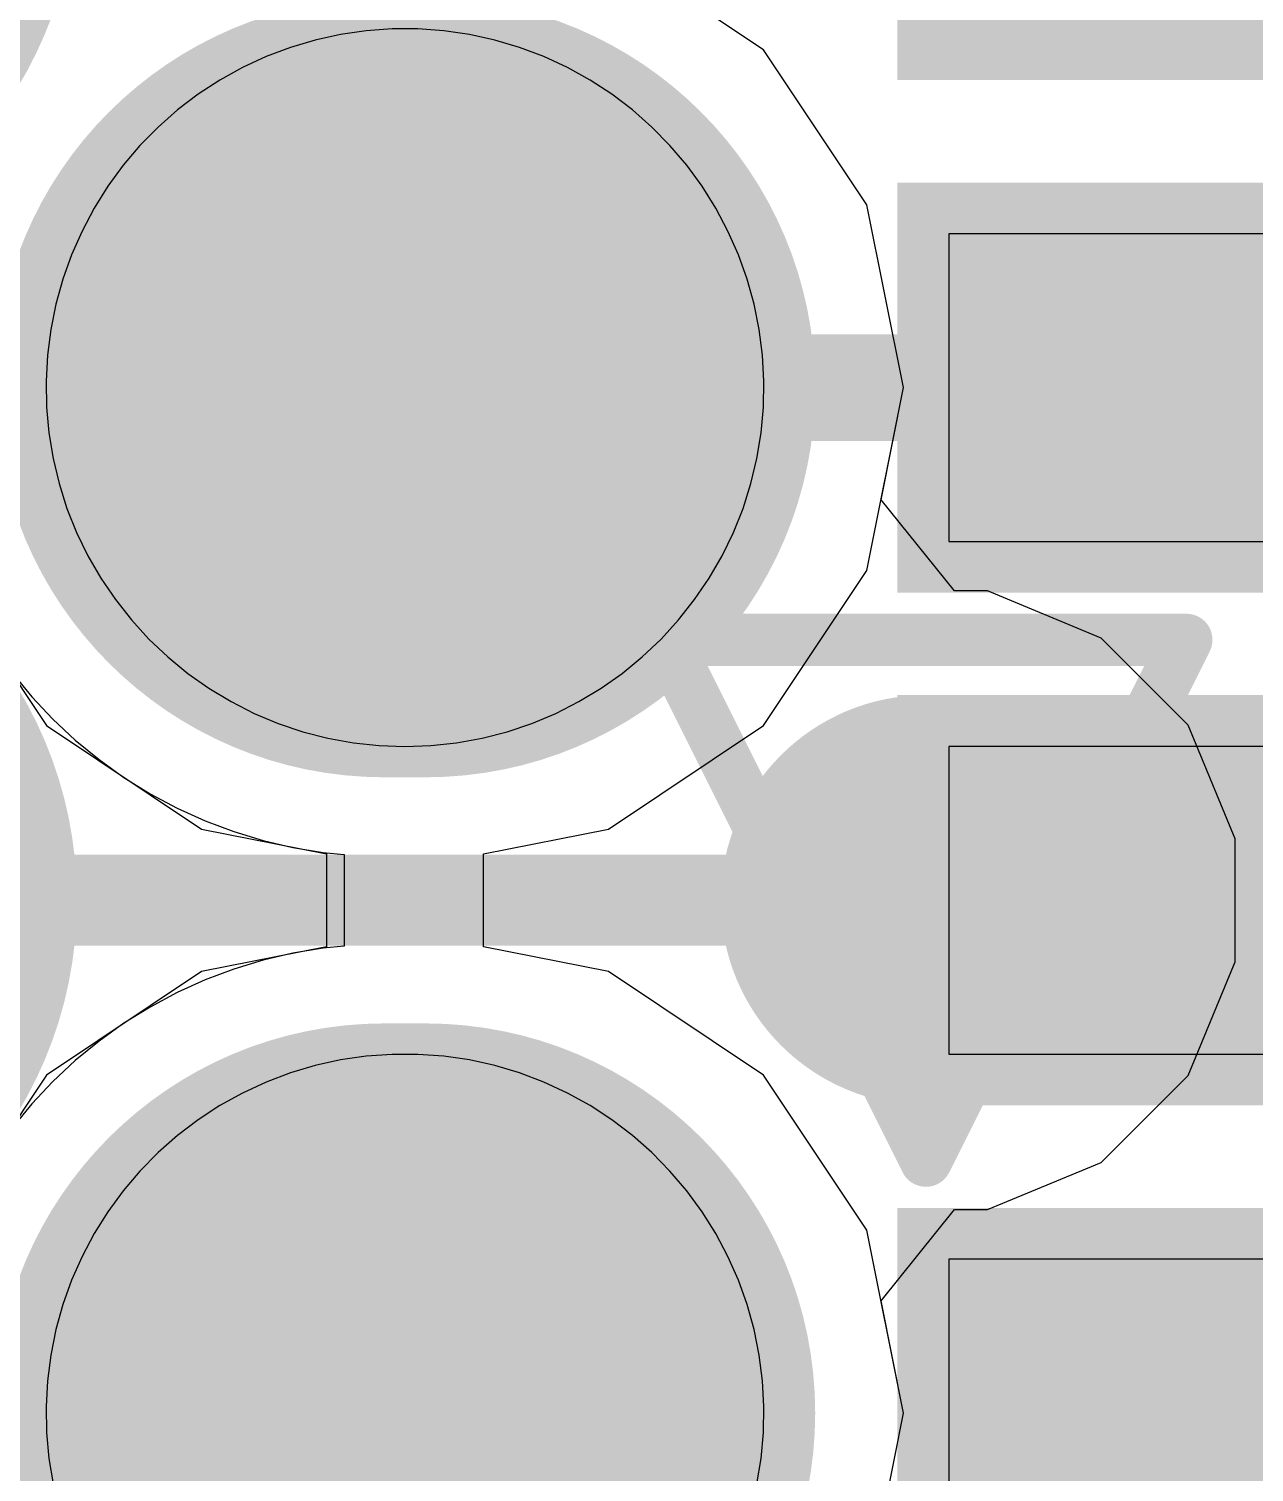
# Model space of a CAD drawing. Header units: inches. Extents: x -6 to 284, y -12 to 154.
# Drawn here: x 12.047 to 13.242, y 2.547 to 3.955 of the extents above; entities that cross this region are included whole.
import ezdxf

# ---------------------------------------------------------------- set-up
doc = ezdxf.new("R2010")
doc.units = ezdxf.units.IN
for name, color, linetype in [('Bottom Layer', 5, 'Continuous'), ('Bottom Solder', 6, 'Continuous'), ('Drill Drawing', 1, 'Continuous'), ('GND-1', 16, 'Continuous'), ('GND-2', 90, 'Continuous'), ('GND-3', 216, 'Continuous'), ('GND-4', 54, 'Continuous'), ('Multi-Layer', 9, 'Continuous'), ('Pad Holes', 156, 'Continuous'), ('PWR-1', 156, 'Continuous'), ('PWR-2', 130, 'Continuous'), ('Signal L1', 76, 'Continuous'), ('Signal L2', 6, 'Continuous'), ('Top Layer', 1, 'Continuous'), ('Top Paste', 8, 'Continuous'), ('Top Solder', 216, 'Continuous'), ('Via Holes', 16, 'Continuous')]:
    doc.layers.add(name, color=color, linetype=linetype)

# ---------------------------------------------------------------- blocks, each defined once
blk = doc.blocks.new('GT_USB_8013A_80')
at = {"layer": 'Bottom Layer'}
h = blk.add_hatch(color=5, dxfattribs=at)
edge = h.paths.add_edge_path()
edge.add_arc((0.7499985, -0.06521196), 0.32999934, 180, 360)
edge.add_line((1.07999784, -0.06521196), (1.07999784, -0.02521204))
edge.add_arc((0.7499985, -0.02521204), 0.32999934, 0, 180)
edge.add_line((0.41999916, -0.02521203999999996), (0.41999916, -0.06521195999999996))
h = blk.add_hatch(color=5, dxfattribs=at)
edge = h.paths.add_edge_path()
edge.add_arc((1.7499965, -0.06521196), 0.32999934, 180, 360)
edge.add_line((2.07999584, -0.06521196), (2.07999584, -0.02521204))
edge.add_arc((1.7499965, -0.02521204), 0.32999934, 0, 180)
edge.add_line((1.41999716, -0.02521203999999996), (1.41999716, -0.06521195999999996))
at = {"layer": 'Bottom Solder'}
h = blk.add_hatch(color=6, dxfattribs=at)
edge = h.paths.add_edge_path()
edge.add_arc((0.7499985, -0.06521196), 0.37999924, 180, 360)
edge.add_line((1.12999774, -0.06521196), (1.12999774, -0.02521204))
edge.add_arc((0.7499985, -0.02521204), 0.37999924, 0, 180)
edge.add_line((0.3699992600000001, -0.02521203999999995), (0.3699992600000001, -0.06521195999999996))
h = blk.add_hatch(color=6, dxfattribs=at)
edge = h.paths.add_edge_path()
edge.add_arc((1.7499965, -0.06521196), 0.37999924, 180, 360)
edge.add_line((2.12999574, -0.06521196), (2.12999574, -0.02521204))
edge.add_arc((1.7499965, -0.02521204), 0.37999924, 0, 180)
edge.add_line((1.36999726, -0.02521203999999995), (1.36999726, -0.06521195999999996))
h = blk.add_hatch(color=6, dxfattribs=at)
edge = h.paths.add_edge_path()
edge.add_arc((0.2498725, -0.765048), 0.3999992, 0, 360)
h = blk.add_hatch(color=6, dxfattribs=at)
edge = h.paths.add_edge_path()
edge.add_arc((1.2498705, -0.765048), 0.3999992, 0, 360)
at = {"layer": 'GND-1'}
h = blk.add_hatch(color=16, dxfattribs=at)
edge = h.paths.add_edge_path()
edge.add_arc((0.7499985, -0.06521196), 0.32999934, 180, 360)
edge.add_line((1.07999784, -0.06521196), (1.07999784, -0.02521204))
edge.add_arc((0.7499985, -0.02521204), 0.32999934, 0, 180)
edge.add_line((0.41999916, -0.02521203999999996), (0.41999916, -0.06521195999999996))
h = blk.add_hatch(color=16, dxfattribs=at)
edge = h.paths.add_edge_path()
edge.add_arc((1.7499965, -0.06521196), 0.32999934, 180, 360)
edge.add_line((2.07999584, -0.06521196), (2.07999584, -0.02521204))
edge.add_arc((1.7499965, -0.02521204), 0.32999934, 0, 180)
edge.add_line((1.41999716, -0.02521203999999996), (1.41999716, -0.06521195999999996))
at = {"layer": 'GND-2'}
h = blk.add_hatch(color=90, dxfattribs=at)
edge = h.paths.add_edge_path()
edge.add_arc((0.7499985, -0.06521196), 0.32999934, 180, 360)
edge.add_line((1.07999784, -0.06521196), (1.07999784, -0.02521204))
edge.add_arc((0.7499985, -0.02521204), 0.32999934, 0, 180)
edge.add_line((0.41999916, -0.02521203999999996), (0.41999916, -0.06521195999999996))
h = blk.add_hatch(color=90, dxfattribs=at)
edge = h.paths.add_edge_path()
edge.add_arc((1.7499965, -0.06521196), 0.32999934, 180, 360)
edge.add_line((2.07999584, -0.06521196), (2.07999584, -0.02521204))
edge.add_arc((1.7499965, -0.02521204), 0.32999934, 0, 180)
edge.add_line((1.41999716, -0.02521203999999996), (1.41999716, -0.06521195999999996))
at = {"layer": 'GND-3'}
h = blk.add_hatch(color=216, dxfattribs=at)
edge = h.paths.add_edge_path()
edge.add_arc((0.7499985, -0.06521196), 0.32999934, 180, 360)
edge.add_line((1.07999784, -0.06521196), (1.07999784, -0.02521204))
edge.add_arc((0.7499985, -0.02521204), 0.32999934, 0, 180)
edge.add_line((0.41999916, -0.02521203999999996), (0.41999916, -0.06521195999999996))
h = blk.add_hatch(color=216, dxfattribs=at)
edge = h.paths.add_edge_path()
edge.add_arc((1.7499965, -0.06521196), 0.32999934, 180, 360)
edge.add_line((2.07999584, -0.06521196), (2.07999584, -0.02521204))
edge.add_arc((1.7499965, -0.02521204), 0.32999934, 0, 180)
edge.add_line((1.41999716, -0.02521203999999996), (1.41999716, -0.06521195999999996))
at = {"layer": 'GND-4'}
h = blk.add_hatch(color=54, dxfattribs=at)
edge = h.paths.add_edge_path()
edge.add_arc((0.7499985, -0.06521196), 0.32999934, 180, 360)
edge.add_line((1.07999784, -0.06521196), (1.07999784, -0.02521204))
edge.add_arc((0.7499985, -0.02521204), 0.32999934, 0, 180)
edge.add_line((0.41999916, -0.02521203999999996), (0.41999916, -0.06521195999999996))
h = blk.add_hatch(color=54, dxfattribs=at)
edge = h.paths.add_edge_path()
edge.add_arc((1.7499965, -0.06521196), 0.32999934, 180, 360)
edge.add_line((2.07999584, -0.06521196), (2.07999584, -0.02521204))
edge.add_arc((1.7499965, -0.02521204), 0.32999934, 0, 180)
edge.add_line((1.41999716, -0.02521203999999996), (1.41999716, -0.06521195999999996))
at = {"layer": 'Multi-Layer'}
h = blk.add_hatch(color=9, dxfattribs=at)
edge = h.paths.add_edge_path()
edge.add_arc((0.7499985, -0.06521196), 0.32999934, 180, 360)
edge.add_line((1.07999784, -0.06521196), (1.07999784, -0.02521204))
edge.add_arc((0.7499985, -0.02521204), 0.32999934, 0, 180)
edge.add_line((0.41999916, -0.02521203999999996), (0.41999916, -0.06521195999999996))
h = blk.add_hatch(color=9, dxfattribs=at)
edge = h.paths.add_edge_path()
edge.add_arc((1.7499965, -0.06521196), 0.32999934, 180, 360)
edge.add_line((2.07999584, -0.06521196), (2.07999584, -0.02521204))
edge.add_arc((1.7499965, -0.02521204), 0.32999934, 0, 180)
edge.add_line((1.41999716, -0.02521203999999996), (1.41999716, -0.06521195999999996))
at = {"layer": 'Pad Holes'}
h = blk.add_hatch(color=7, dxfattribs=at)
edge = h.paths.add_edge_path()
edge.add_arc((0.7500747, -0.0453136), 0.2500122, 0, 360)
h = blk.add_hatch(color=7, dxfattribs=at)
edge = h.paths.add_edge_path()
edge.add_arc((1.7500727, -0.0453136), 0.2500122, 0, 360)
at = {"layer": 'PWR-1'}
h = blk.add_hatch(color=156, dxfattribs=at)
edge = h.paths.add_edge_path()
edge.add_arc((0.7499985, -0.06521196), 0.32999934, 180, 360)
edge.add_line((1.07999784, -0.06521196), (1.07999784, -0.02521204))
edge.add_arc((0.7499985, -0.02521204), 0.32999934, 0, 180)
edge.add_line((0.41999916, -0.02521203999999996), (0.41999916, -0.06521195999999996))
h = blk.add_hatch(color=156, dxfattribs=at)
edge = h.paths.add_edge_path()
edge.add_arc((1.7499965, -0.06521196), 0.32999934, 180, 360)
edge.add_line((2.07999584, -0.06521196), (2.07999584, -0.02521204))
edge.add_arc((1.7499965, -0.02521204), 0.32999934, 0, 180)
edge.add_line((1.41999716, -0.02521203999999996), (1.41999716, -0.06521195999999996))
at = {"layer": 'PWR-2'}
h = blk.add_hatch(color=130, dxfattribs=at)
edge = h.paths.add_edge_path()
edge.add_arc((0.7499985, -0.06521196), 0.32999934, 180, 360)
edge.add_line((1.07999784, -0.06521196), (1.07999784, -0.02521204))
edge.add_arc((0.7499985, -0.02521204), 0.32999934, 0, 180)
edge.add_line((0.41999916, -0.02521203999999996), (0.41999916, -0.06521195999999996))
h = blk.add_hatch(color=130, dxfattribs=at)
edge = h.paths.add_edge_path()
edge.add_arc((1.7499965, -0.06521196), 0.32999934, 180, 360)
edge.add_line((2.07999584, -0.06521196), (2.07999584, -0.02521204))
edge.add_arc((1.7499965, -0.02521204), 0.32999934, 0, 180)
edge.add_line((1.41999716, -0.02521203999999996), (1.41999716, -0.06521195999999996))
at = {"layer": 'Signal L1'}
h = blk.add_hatch(color=76, dxfattribs=at)
edge = h.paths.add_edge_path()
edge.add_arc((0.7499985, -0.06521196), 0.32999934, 180, 360)
edge.add_line((1.07999784, -0.06521196), (1.07999784, -0.02521204))
edge.add_arc((0.7499985, -0.02521204), 0.32999934, 0, 180)
edge.add_line((0.41999916, -0.02521203999999996), (0.41999916, -0.06521195999999996))
h = blk.add_hatch(color=76, dxfattribs=at)
edge = h.paths.add_edge_path()
edge.add_arc((1.7499965, -0.06521196), 0.32999934, 180, 360)
edge.add_line((2.07999584, -0.06521196), (2.07999584, -0.02521204))
edge.add_arc((1.7499965, -0.02521204), 0.32999934, 0, 180)
edge.add_line((1.41999716, -0.02521203999999996), (1.41999716, -0.06521195999999996))
at = {"layer": 'Signal L2'}
h = blk.add_hatch(color=6, dxfattribs=at)
edge = h.paths.add_edge_path()
edge.add_arc((0.7499985, -0.06521196), 0.32999934, 180, 360)
edge.add_line((1.07999784, -0.06521196), (1.07999784, -0.02521204))
edge.add_arc((0.7499985, -0.02521204), 0.32999934, 0, 180)
edge.add_line((0.41999916, -0.02521203999999996), (0.41999916, -0.06521195999999996))
h = blk.add_hatch(color=6, dxfattribs=at)
edge = h.paths.add_edge_path()
edge.add_arc((1.7499965, -0.06521196), 0.32999934, 180, 360)
edge.add_line((2.07999584, -0.06521196), (2.07999584, -0.02521204))
edge.add_arc((1.7499965, -0.02521204), 0.32999934, 0, 180)
edge.add_line((1.41999716, -0.02521203999999996), (1.41999716, -0.06521195999999996))
at = {"layer": 'Top Layer'}
for points in [[(0.5999987999999999, 1.2849352), (0.8999982, 1.2849352), (0.8999982, 0.4849368), (0.5999987999999999, 0.4849368)], [(1.09987334, 1.2849352), (1.39987274, 1.2849352), (1.39987274, 0.4849368), (1.09987334, 0.4849368)], [(1.5999968, 1.2849352), (1.8999962, 1.2849352), (1.8999962, 0.4849368), (1.5999968, 0.4849368)]]:
    blk.add_hatch(color=1, dxfattribs=at).paths.add_polyline_path(points)
h = blk.add_hatch(color=1, dxfattribs=at)
edge = h.paths.add_edge_path()
edge.add_arc((0.7499985, -0.06521196), 0.32999934, 180, 360)
edge.add_line((1.07999784, -0.06521196), (1.07999784, -0.02521204))
edge.add_arc((0.7499985, -0.02521204), 0.32999934, 0, 180)
edge.add_line((0.41999916, -0.02521203999999996), (0.41999916, -0.06521195999999996))
h = blk.add_hatch(color=1, dxfattribs=at)
edge = h.paths.add_edge_path()
edge.add_arc((1.7499965, -0.06521196), 0.32999934, 180, 360)
edge.add_line((2.07999584, -0.06521196), (2.07999584, -0.02521204))
edge.add_arc((1.7499965, -0.02521204), 0.32999934, 0, 180)
edge.add_line((1.41999716, -0.02521203999999996), (1.41999716, -0.06521195999999996))
at = {"layer": 'Top Solder'}
for points in [[(0.0501269, 1.3349351), (0.4501261, 1.3349351), (0.4501261, 0.4349369), (0.0501269, 0.4349369)], [(0.5499989, 1.3349351), (0.9499980999999998, 1.3349351), (0.9499980999999998, 0.4349369), (0.5499989, 0.4349369)], [(1.04987344, 1.3349351), (1.44987264, 1.3349351), (1.44987264, 0.4349369), (1.04987344, 0.4349369)], [(1.5499969, 1.3349351), (1.9499961, 1.3349351), (1.9499961, 0.4349369), (1.5499969, 0.4349369)]]:
    blk.add_hatch(color=216, dxfattribs=at).paths.add_polyline_path(points)
h = blk.add_hatch(color=216, dxfattribs=at)
edge = h.paths.add_edge_path()
edge.add_arc((0.7499985, -0.06521196), 0.37999924, 180, 360)
edge.add_line((1.12999774, -0.06521196), (1.12999774, -0.02521204))
edge.add_arc((0.7499985, -0.02521204), 0.37999924, 0, 180)
edge.add_line((0.3699992600000001, -0.02521203999999995), (0.3699992600000001, -0.06521195999999996))
h = blk.add_hatch(color=216, dxfattribs=at)
edge = h.paths.add_edge_path()
edge.add_arc((1.7499965, -0.06521196), 0.37999924, 180, 360)
edge.add_line((2.12999574, -0.06521196), (2.12999574, -0.02521204))
edge.add_arc((1.7499965, -0.02521204), 0.37999924, 0, 180)
edge.add_line((1.36999726, -0.02521203999999995), (1.36999726, -0.06521195999999996))
h = blk.add_hatch(color=216, dxfattribs=at)
edge = h.paths.add_edge_path()
edge.add_arc((0.2498725, -0.765048), 0.3999992, 0, 360)
h = blk.add_hatch(color=216, dxfattribs=at)
edge = h.paths.add_edge_path()
edge.add_arc((1.2498705, -0.765048), 0.3999992, 0, 360)
at = {"layer": 'Top Paste'}
for p, q in [((0.5999606999999999, 1.2850114), (0.5999606999999999, 0.485013)), ((0.8999626399999999, 0.485013), (0.8999600999999999, 1.2850114)), ((1.0998327, 1.2850114), (1.0998327, 0.485013)), ((1.3998321, 0.485013), (1.3998321, 1.2850114)), ((1.5999587, 1.2850114), (1.5999587, 0.485013)), ((0.5999606999999999, 0.485013), (0.8999626399999999, 0.485013)), ((1.0998327, 0.485013), (1.3998321, 0.485013)), ((1.5999587, 0.485013), (1.8999581, 0.48501046)), ((0.6933819, 0.3001772), (0.6685914999999999, 0.2951988)), ((0.7184517, 0.3033522), (0.6933819, 0.3001772)), ((0.7436738999999999, 0.3047238), (0.7184517, 0.3033522)), ((0.7689468999999999, 0.3042666), (0.7436738999999999, 0.3047238)), ((0.79411576, 0.302006), (0.7689468999999999, 0.3042666)), ((0.8190610999999999, 0.2979166), (0.79411576, 0.302006)), ((0.8436229, 0.2920238), (0.8190610999999999, 0.2979166)), ((1.6933799, 0.3001772), (1.6685895, 0.2951988)), ((1.7184497, 0.3033522), (1.6933799, 0.3001772)), ((1.7436719, 0.3047238), (1.7184497, 0.3033522)), ((1.7689449, 0.3042666), (1.7436719, 0.3047238)), ((1.7941163, 0.302006), (1.7689449, 0.3042666)), ((1.81906164, 0.2979166), (1.7941163, 0.302006)), ((0.6442583, 0.288417), (0.6204585, 0.2799334)), ((0.6685914999999999, 0.2951988), (0.6442583, 0.288417)), ((0.8677274999999999, 0.2844038), (0.8436229, 0.2920238)), ((0.8911971, 0.27502866), (0.8677274999999999, 0.2844038)), ((1.6442563, 0.288417), (1.6204565, 0.2799334)), ((1.6685895, 0.2951988), (1.6442563, 0.288417)), ((0.5973191, 0.2697226), (0.57500012, 0.2578862)), ((0.6204585, 0.2799334), (0.5973191, 0.2697226)), ((0.9139301, 0.2640076), (0.8911971, 0.27502866)), ((1.5973171, 0.2697226), (1.57499812, 0.2578862)), ((1.6204565, 0.2799334), (1.5973171, 0.2697226)), ((0.57500012, 0.2578862), (0.5535777599999999, 0.244475)), ((0.9358249, 0.2513838), (0.9139301, 0.2640076)), ((1.57499812, 0.2578862), (1.5535783, 0.244475)), ((0.5535777599999999, 0.244475), (0.5331840999999999, 0.2295398)), ((0.9567545, 0.2372106), (0.9358249, 0.2513838)), ((1.5535783, 0.244475), (1.5331821, 0.2295398)), ((0.5331840999999999, 0.2295398), (0.5139309, 0.2131822)), ((0.9765918999999998, 0.2215388), (0.9567545, 0.2372106)), ((1.5331821, 0.2295398), (1.5139289, 0.2131822)), ((0.5139309, 0.2131822), (0.4958969, 0.1954784)), ((0.9952355, 0.2044954), (0.9765918999999998, 0.2215388)), ((1.5139289, 0.2131822), (1.4958949, 0.1954784)), ((1.0126091, 0.1861566), (0.9952355, 0.2044954)), ((0.4958969, 0.1954784), (0.4791837, 0.17653)), ((1.02863904, 0.1665986), (1.0126091, 0.1861566)), ((1.4958949, 0.1954784), (1.4791817, 0.17653)), ((0.4791837, 0.17653), (0.4638928999999999, 0.1564132)), ((1.4791817, 0.17653), (1.4638909, 0.1564132)), ((0.4638928999999999, 0.1564132), (0.4501007, 0.1352296)), ((1.0431907, 0.1459484), (1.02863904, 0.1665986)), ((1.4638909, 0.1564132), (1.4500987, 0.13522706)), ((1.0562209, 0.1242822), (1.0431907, 0.1459484)), ((0.4501007, 0.1352296), (0.4378579, 0.1131316)), ((1.4500987, 0.13522706), (1.4378559, 0.1131316)), ((0.4378579, 0.1131316), (0.4272406999999999, 0.0901954)), ((1.0676509, 0.1017524), (1.0562209, 0.1242822)), ((1.4378559, 0.1131316), (1.4272387, 0.09019286)), ((1.0774299, 0.07843266), (1.0676509, 0.1017524)), ((0.4272406999999999, 0.0901954), (0.4183253, 0.066548)), ((1.4272387, 0.09019286), (1.4183233, 0.066548)), ((1.0855071, 0.05450839999999999), (1.0774299, 0.07843266)), ((0.4183253, 0.066548), (0.4111116999999999, 0.0423164)), ((1.4183233, 0.066548), (1.4111097, 0.0423164)), ((0.4111116999999999, 0.0423164), (0.4056761, 0.0176276)), ((1.0918063, 0.0300228), (1.0855071, 0.05450839999999999)), ((1.4111097, 0.0423164), (1.4056741, 0.0176276)), ((1.0963529, 0.0051562), (1.0918063, 0.0300228)), ((0.4056761, 0.0176276), (0.4020439, -0.007365999999999999)), ((1.4056741, 0.0176276), (1.4020419, -0.007365999999999999)), ((1.0990961, -0.0199644), (1.0963529, 0.0051562)), ((0.4020439, -0.007365999999999999), (0.4002151, -0.0325882)), ((1.4020419, -0.007365999999999999), (1.4002131, -0.0325882)), ((1.0999978, -0.045212), (1.0990961, -0.0199644)), ((0.4002151, -0.0325882), (0.4002151, -0.05783579999999999)), ((1.4002131, -0.0325882), (1.4002131, -0.05783579999999999)), ((1.0990961, -0.0704596), (1.0999978, -0.045212)), ((0.4002151, -0.05783579999999999), (0.4020439, -0.08305799999999999)), ((1.4002131, -0.05783579999999999), (1.4020419, -0.08305799999999999)), ((0.4020439, -0.08305799999999999), (0.4056761, -0.1080516)), ((1.09635544, -0.09558019999999999), (1.0990961, -0.0704596)), ((1.4020419, -0.08305799999999999), (1.4056741, -0.1080516)), ((1.0918063, -0.1204468), (1.09635544, -0.09558019999999999)), ((0.4056761, -0.1080516), (0.4111116999999999, -0.1327404)), ((1.4056741, -0.1080516), (1.4111097, -0.1327404)), ((1.0855071, -0.1449324), (1.0918063, -0.1204468)), ((0.4111116999999999, -0.1327404), (0.4183253, -0.156972)), ((1.4111097, -0.1327404), (1.4183233, -0.156972)), ((1.07743244, -0.1688592), (1.0855071, -0.1449324)), ((0.4183253, -0.156972), (0.42723816, -0.1806194)), ((1.0676509, -0.1921764), (1.07743244, -0.1688592)), ((1.4183233, -0.156972), (1.4272387, -0.1806194)), ((0.42723816, -0.1806194), (0.4378579, -0.2035556)), ((1.4272387, -0.1806194), (1.4378559, -0.2035556)), ((1.0562209, -0.2147062), (1.0676509, -0.1921764)), ((0.4378579, -0.2035556), (0.45009816, -0.2256536)), ((1.4378559, -0.2035556), (1.4500987, -0.2256536)), ((1.0431907, -0.2363724), (1.0562209, -0.2147062)), ((0.45009816, -0.2256536), (0.4638928999999999, -0.2468372)), ((1.0286365, -0.2570226), (1.0431907, -0.2363724)), ((1.4500987, -0.2256536), (1.4638909, -0.2468372)), ((0.4638928999999999, -0.2468372), (0.4791837, -0.266954)), ((1.4638909, -0.2468372), (1.4791817, -0.266954)), ((0.4791837, -0.266954), (0.4958969, -0.2859024)), ((1.0126091, -0.2765806), (1.0286365, -0.2570226)), ((1.4791817, -0.266954), (1.4958949, -0.2859024)), ((0.9952355, -0.2949194), (1.0126091, -0.2765806)), ((0.4958969, -0.2859024), (0.5139309, -0.3036062)), ((0.9765918999999998, -0.3119628), (0.9952355, -0.2949194)), ((1.4958949, -0.2859024), (1.5139289, -0.3036062)), ((0.5139309, -0.3036062), (0.5331840999999999, -0.3199638)), ((1.5139289, -0.3036062), (1.5331821, -0.3199638)), ((0.5331840999999999, -0.3199638), (0.5535803, -0.33490154)), ((0.9567545, -0.3276346), (0.9765918999999998, -0.3119628)), ((1.5331821, -0.3199638), (1.5535783, -0.334899)), ((0.5535803, -0.33490154), (0.57500012, -0.3483102)), ((0.9358223599999999, -0.3418078), (0.9567545, -0.3276346)), ((1.5535783, -0.334899), (1.57499812, -0.3483102)), ((0.57500012, -0.3483102), (0.5973191, -0.3601466)), ((0.9139301, -0.3544316), (0.9358223599999999, -0.3418078)), ((1.57499812, -0.3483102), (1.5973171, -0.3601466)), ((0.5973191, -0.3601466), (0.6204585, -0.3703574)), ((0.8677274999999999, -0.3748277999999999), (0.8911971, -0.36545774)), ((0.8911971, -0.36545774), (0.9139301, -0.3544316)), ((1.5973171, -0.3601466), (1.6204565, -0.3703574)), ((0.6204585, -0.3703574), (0.6442583, -0.378841)), ((0.6442583, -0.378841), (0.6685914999999999, -0.3856228)), ((0.8436229, -0.3824477999999999), (0.8677274999999999, -0.3748277999999999)), ((1.6204565, -0.3703574), (1.6442563, -0.378841)), ((1.6442563, -0.378841), (1.6685895, -0.3856228)), ((0.6685914999999999, -0.3856228), (0.69338444, -0.3906012)), ((0.69338444, -0.3906012), (0.7184517, -0.3937762)), ((0.7184517, -0.3937762), (0.7436738999999999, -0.3951478)), ((0.7689468999999999, -0.39468806), (0.79411576, -0.39243)), ((0.79411576, -0.39243), (0.8190610999999999, -0.3883406)), ((0.8190610999999999, -0.3883406), (0.8436229, -0.3824477999999999)), ((1.6685895, -0.3856228), (1.6933799, -0.39059866)), ((1.6933799, -0.39059866), (1.7184497, -0.3937762)), ((1.7184497, -0.3937762), (1.7436719, -0.3951478)), ((1.7689449, -0.39468806), (1.7941163, -0.39243)), ((1.7941163, -0.39243), (1.81906164, -0.3883406)), ((0.7436738999999999, -0.3951478), (0.7689468999999999, -0.39468806)), ((1.7436719, -0.3951478), (1.7689449, -0.39468806))]:
    blk.add_line(p, q, dxfattribs=at)

msp = doc.modelspace()

# ---------------------------------------------------------------- hatches: boundary and pattern name
at = {"layer": 'Bottom Layer'}
h = msp.add_hatch(color=5, dxfattribs=at)
edge = h.paths.add_edge_path()
edge.add_arc((12.92185122, 3.10503062), 0.1999996, 0, 360)
at = {"layer": 'GND-1'}
h = msp.add_hatch(color=16, dxfattribs=at)
edge = h.paths.add_edge_path()
edge.add_arc((12.92185122, 3.10503062), 0.1999996, 0, 360)
at = {"layer": 'GND-2'}
h = msp.add_hatch(color=90, dxfattribs=at)
edge = h.paths.add_edge_path()
edge.add_arc((12.92185122, 3.10503062), 0.1999996, 0, 360)
at = {"layer": 'GND-3'}
h = msp.add_hatch(color=216, dxfattribs=at)
edge = h.paths.add_edge_path()
edge.add_arc((12.92185122, 3.10503062), 0.1999996, 0, 360)
at = {"layer": 'GND-4'}
h = msp.add_hatch(color=54, dxfattribs=at)
edge = h.paths.add_edge_path()
edge.add_arc((12.92185122, 3.10503062), 0.1999996, 0, 360)
at = {"layer": 'PWR-1'}
h = msp.add_hatch(color=156, dxfattribs=at)
edge = h.paths.add_edge_path()
edge.add_arc((12.92185122, 3.10503062), 0.1999996, 0, 360)
at = {"layer": 'PWR-2'}
h = msp.add_hatch(color=130, dxfattribs=at)
edge = h.paths.add_edge_path()
edge.add_arc((12.92185122, 3.10503062), 0.1999996, 0, 360)
at = {"layer": 'Signal L1'}
h = msp.add_hatch(color=76, dxfattribs=at)
edge = h.paths.add_edge_path()
edge.add_arc((12.92185122, 3.10503062), 0.1999996, 0, 360)
at = {"layer": 'Signal L2'}
h = msp.add_hatch(color=6, dxfattribs=at)
edge = h.paths.add_edge_path()
edge.add_arc((12.92185122, 3.10503062), 0.1999996, 0, 360)
at = {"layer": 'Top Layer'}
h = msp.add_hatch(color=1, dxfattribs=at)
edge = h.paths.add_edge_path()
edge.add_arc((12.92185122, 3.10503062), 0.1999996, 0, 360)
msp.add_hatch(color=1, dxfattribs=at).paths.add_polyline_path([(12.94403812, 2.42956588), (13.79483652, 2.42956588), (13.79483652, 2.75495512), (12.94403812, 2.75495512)])
at = {"layer": 'Via Holes'}
h = msp.add_hatch(color=7, dxfattribs=at)
edge = h.paths.add_edge_path()
edge.add_arc((12.92185122, 3.10503062), 0.0999998, 0, 360)

# ---------------------------------------------------------------- linework, layer by layer
at = {"layer": 'Bottom Layer'}
for points in [[(12.46458772, 3.60487468, 0.10414, 0.10414, 0), (12.46466392, 3.60495088, 0.10414, 0.10414, 0)], [(12.46466392, 3.60495088, 0.10414, 0.10414, 0), (13.48432152, 3.60495088, 0.10414, 0.10414, 0)], [(12.41378772, 2.60487668, 0.10414, 0.10414, 0), (12.52956854, 2.60487668, 0.10414, 0.10414, 0)], [(12.52956854, 2.60487668, 0.10414, 0.10414, 0), (12.77282434, 2.36162088, 0.10414, 0.10414, 0)]]:
    msp.add_lwpolyline(points, format="xyseb", dxfattribs=at)
for points in [[(12.43855272, 3.60487468, 0.05207, 0.05207, 1), (12.49062272, 3.60487468, 0.05207, 0.05207, 1)], [(12.43862892, 3.60495088, 0.05207, 0.05207, 1), (12.49069892, 3.60495088, 0.05207, 0.05207, 1)], [(12.43862892, 3.60495088, 0.05207, 0.05207, 1), (12.49069892, 3.60495088, 0.05207, 0.05207, 1)], [(12.38775272, 2.60487668, 0.05207, 0.05207, 1), (12.43982272, 2.60487668, 0.05207, 0.05207, 1)], [(12.50353354, 2.60487668, 0.05207, 0.05207, 1), (12.55560354, 2.60487668, 0.05207, 0.05207, 1)], [(12.50353354, 2.60487668, 0.05207, 0.05207, 1), (12.55560354, 2.60487668, 0.05207, 0.05207, 1)]]:
    msp.add_lwpolyline(points, format="xyseb", close=True, dxfattribs=at)
at = {"layer": 'Drill Drawing'}
for points in [[(12.66778772, 3.60487468, 0.0508, 0.0508, 1), (12.15978772, 3.60487468, 0.0508, 0.0508, 1)], [(12.14708772, 3.60487468, 0.0254, 0.0254, 1), (12.17248772, 3.60487468, 0.0254, 0.0254, 1)], [(12.65508772, 3.60487468, 0.0254, 0.0254, 1), (12.68048772, 3.60487468, 0.0254, 0.0254, 1)], [(12.65515122, 3.35903062, 0.0254, 0.0254, 1), (12.68055122, 3.35903062, 0.0254, 0.0254, 1)], [(12.65515122, 3.35903062, 0.0254, 0.0254, 1), (12.68055122, 3.35903062, 0.0254, 0.0254, 1)], [(13.16315122, 3.35903062, 0.0254, 0.0254, 1), (13.18855122, 3.35903062, 0.0254, 0.0254, 1)], [(13.16315122, 3.35903062, 0.0254, 0.0254, 1), (13.18855122, 3.35903062, 0.0254, 0.0254, 1)], [(12.66778772, 2.60487668, 0.0508, 0.0508, 1), (12.15978772, 2.60487668, 0.0508, 0.0508, 1)], [(12.90915122, 2.85103062, 0.0254, 0.0254, 1), (12.93455122, 2.85103062, 0.0254, 0.0254, 1)], [(12.90915122, 2.85103062, 0.0254, 0.0254, 1), (12.93455122, 2.85103062, 0.0254, 0.0254, 1)], [(12.14708772, 2.60487668, 0.0254, 0.0254, 1), (12.17248772, 2.60487668, 0.0254, 0.0254, 1)], [(12.65508772, 2.60487668, 0.0254, 0.0254, 1), (12.68048772, 2.60487668, 0.0254, 0.0254, 1)]]:
    msp.add_lwpolyline(points, format="xyseb", close=True, dxfattribs=at)
for points in [[(12.66785122, 3.35903062, 0.0508, 0.0508, 0), (13.17585122, 3.35903062, 0.0508, 0.0508, 0)], [(12.66785122, 3.35903062, 0.0508, 0.0508, 0), (12.92185122, 2.85103062, 0.0508, 0.0508, 0)], [(12.92185122, 2.85103062, 0.0508, 0.0508, 0), (13.17585122, 3.35903062, 0.0508, 0.0508, 0)]]:
    msp.add_lwpolyline(points, format="xyseb", dxfattribs=at)
at = {"layer": 'GND-1'}
for p, q in [((12.76336792, 3.93442952), (12.61220236, 4.03543516)), ((12.86437356, 3.78326396), (12.76336792, 3.93442952)), ((12.89984212, 3.60495088), (12.86437356, 3.78326396)), ((12.87807686, 3.49553276), (12.89984212, 3.60495088)), ((12.94978614, 3.40663022), (12.87807686, 3.49553276)), ((12.98184348, 3.40663022), (12.94978614, 3.40663022)), ((13.09269416, 3.36071464), (12.98184348, 3.40663022)), ((13.17753524, 3.27587356), (13.09269416, 3.36071464)), ((13.22345082, 3.16502288), (13.17753524, 3.27587356)), ((13.22345082, 3.04503836), (13.22345082, 3.16502288)), ((13.17753524, 2.93418768), (13.22345082, 3.04503836)), ((13.09269416, 2.8493466), (13.17753524, 2.93418768)), ((12.98184348, 2.80343102), (13.09269416, 2.8493466)), ((12.87804638, 2.71452848), (12.949682, 2.80343102)), ((12.949682, 2.80343102), (12.98184348, 2.80343102)), ((12.89984212, 2.60495288), (12.87804638, 2.71452848)), ((12.86437356, 2.4266398), (12.89984212, 2.60495288))]:
    msp.add_line(p, q, dxfattribs=at)
at = {"layer": 'GND-2'}
for p, q in [((12.76336792, 3.93442952), (12.61220236, 4.03543516)), ((12.86437356, 3.78326396), (12.76336792, 3.93442952)), ((12.89984212, 3.60495088), (12.86437356, 3.78326396)), ((12.87807686, 3.49553276), (12.89984212, 3.60495088)), ((12.94978614, 3.40663022), (12.87807686, 3.49553276)), ((12.98184348, 3.40663022), (12.94978614, 3.40663022)), ((13.09269416, 3.36071464), (12.98184348, 3.40663022)), ((13.17753524, 3.27587356), (13.09269416, 3.36071464)), ((13.22345082, 3.16502288), (13.17753524, 3.27587356)), ((13.22345082, 3.04503836), (13.22345082, 3.16502288)), ((13.17753524, 2.93418768), (13.22345082, 3.04503836)), ((13.09269416, 2.8493466), (13.17753524, 2.93418768)), ((12.98184348, 2.80343102), (13.09269416, 2.8493466)), ((12.87804638, 2.71452848), (12.949682, 2.80343102)), ((12.949682, 2.80343102), (12.98184348, 2.80343102)), ((12.89984212, 2.60495288), (12.87804638, 2.71452848)), ((12.86437356, 2.4266398), (12.89984212, 2.60495288))]:
    msp.add_line(p, q, dxfattribs=at)
at = {"layer": 'GND-3'}
for p, q in [((12.76336792, 3.93442952), (12.61220236, 4.03543516)), ((12.86437356, 3.78326396), (12.76336792, 3.93442952)), ((12.89984212, 3.60495088), (12.86437356, 3.78326396)), ((12.87807686, 3.49553276), (12.89984212, 3.60495088)), ((12.94978614, 3.40663022), (12.87807686, 3.49553276)), ((12.98184348, 3.40663022), (12.94978614, 3.40663022)), ((13.09269416, 3.36071464), (12.98184348, 3.40663022)), ((13.17753524, 3.27587356), (13.09269416, 3.36071464)), ((13.22345082, 3.16502288), (13.17753524, 3.27587356)), ((13.22345082, 3.04503836), (13.22345082, 3.16502288)), ((13.17753524, 2.93418768), (13.22345082, 3.04503836)), ((13.09269416, 2.8493466), (13.17753524, 2.93418768)), ((12.98184348, 2.80343102), (13.09269416, 2.8493466)), ((12.87804638, 2.71452848), (12.949682, 2.80343102)), ((12.949682, 2.80343102), (12.98184348, 2.80343102)), ((12.89984212, 2.60495288), (12.87804638, 2.71452848)), ((12.86437356, 2.4266398), (12.89984212, 2.60495288))]:
    msp.add_line(p, q, dxfattribs=at)
at = {"layer": 'GND-4'}
for p, q in [((12.76336792, 3.93442952), (12.61220236, 4.03543516)), ((12.86437356, 3.78326396), (12.76336792, 3.93442952)), ((12.89984212, 3.60495088), (12.86437356, 3.78326396)), ((12.87807686, 3.49553276), (12.89984212, 3.60495088)), ((12.94978614, 3.40663022), (12.87807686, 3.49553276)), ((12.98184348, 3.40663022), (12.94978614, 3.40663022)), ((13.09269416, 3.36071464), (12.98184348, 3.40663022)), ((13.17753524, 3.27587356), (13.09269416, 3.36071464)), ((13.22345082, 3.16502288), (13.17753524, 3.27587356)), ((13.22345082, 3.04503836), (13.22345082, 3.16502288)), ((13.17753524, 2.93418768), (13.22345082, 3.04503836)), ((13.09269416, 2.8493466), (13.17753524, 2.93418768)), ((12.98184348, 2.80343102), (13.09269416, 2.8493466)), ((12.87804638, 2.71452848), (12.949682, 2.80343102)), ((12.949682, 2.80343102), (12.98184348, 2.80343102)), ((12.89984212, 2.60495288), (12.87804638, 2.71452848)), ((12.86437356, 2.4266398), (12.89984212, 2.60495288))]:
    msp.add_line(p, q, dxfattribs=at)
at = {"layer": 'PWR-1'}
for p, q in [((12.76336792, 3.93442952), (12.61220236, 4.03543516)), ((12.86437356, 3.78326396), (12.76336792, 3.93442952)), ((12.89984212, 3.60495088), (12.86437356, 3.78326396)), ((12.86437356, 3.4266378), (12.89984212, 3.60495088)), ((11.96340508, 3.4266378), (12.06441072, 3.27547224)), ((12.76336792, 3.27547224), (12.86437356, 3.4266378)), ((12.06441072, 3.27547224), (12.21557628, 3.1744666)), ((12.61220236, 3.1744666), (12.76336792, 3.27547224)), ((12.21557628, 3.1744666), (12.33720672, 3.1502731)), ((12.49057192, 3.1502731), (12.61220236, 3.1744666)), ((12.33720672, 3.1502731), (12.33720672, 3.05963066)), ((12.49057192, 3.05963066), (12.49057192, 3.1502731)), ((12.33720672, 3.05963066), (12.21557628, 3.03543716)), ((12.61220236, 3.03543716), (12.49057192, 3.05963066)), ((12.21557628, 3.03543716), (12.06441072, 2.93443152)), ((12.76336792, 2.93443152), (12.61220236, 3.03543716)), ((12.06441072, 2.93443152), (11.96340508, 2.78326596)), ((12.86437356, 2.78326596), (12.76336792, 2.93443152)), ((12.89984212, 2.60495288), (12.86437356, 2.78326596)), ((12.86437356, 2.4266398), (12.89984212, 2.60495288))]:
    msp.add_line(p, q, dxfattribs=at)
at = {"layer": 'PWR-2'}
for p, q in [((12.76336792, 3.93442952), (12.61220236, 4.03543516)), ((12.86437356, 3.78326396), (12.76336792, 3.93442952)), ((12.89984212, 3.60495088), (12.86437356, 3.78326396)), ((12.86437356, 3.4266378), (12.89984212, 3.60495088)), ((11.96340508, 3.4266378), (12.06441072, 3.27547224)), ((12.76336792, 3.27547224), (12.86437356, 3.4266378)), ((12.06441072, 3.27547224), (12.21557628, 3.1744666)), ((12.61220236, 3.1744666), (12.76336792, 3.27547224)), ((12.21557628, 3.1744666), (12.33720672, 3.1502731)), ((12.49057192, 3.1502731), (12.61220236, 3.1744666)), ((12.33720672, 3.1502731), (12.33720672, 3.05963066)), ((12.49057192, 3.05963066), (12.49057192, 3.1502731)), ((12.33720672, 3.05963066), (12.21557628, 3.03543716)), ((12.61220236, 3.03543716), (12.49057192, 3.05963066)), ((12.21557628, 3.03543716), (12.06441072, 2.93443152)), ((12.76336792, 2.93443152), (12.61220236, 3.03543716)), ((12.06441072, 2.93443152), (11.96340508, 2.78326596)), ((12.86437356, 2.78326596), (12.76336792, 2.93443152)), ((12.89984212, 2.60495288), (12.86437356, 2.78326596)), ((12.86437356, 2.4266398), (12.89984212, 2.60495288))]:
    msp.add_line(p, q, dxfattribs=at)
for points in [[(11.69417778, 3.10505602, 0.08889999999999999, 0.08889999999999999, 0), (12.92182582, 3.10505602, 0.08889999999999999, 0.08889999999999999, 0)], [(12.92182582, 3.10505602, 0.08889999999999999, 0.08889999999999999, 0), (12.92185122, 3.10503062, 0.08889999999999999, 0.08889999999999999, 0)]]:
    msp.add_lwpolyline(points, format="xyseb", dxfattribs=at)
for points in [[(12.89960082, 3.10505602, 0.04445, 0.04445, 1), (12.94405082, 3.10505602, 0.04445, 0.04445, 1)], [(12.89960082, 3.10505602, 0.04445, 0.04445, 1), (12.94405082, 3.10505602, 0.04445, 0.04445, 1)], [(12.89962622, 3.10503062, 0.04445, 0.04445, 1), (12.94407622, 3.10503062, 0.04445, 0.04445, 1)]]:
    msp.add_lwpolyline(points, format="xyseb", close=True, dxfattribs=at)
at = {"layer": 'Signal L1'}
for p, q in [((12.76336792, 3.93442952), (12.61220236, 4.03543516)), ((12.86437356, 3.78326396), (12.76336792, 3.93442952)), ((12.89984212, 3.60495088), (12.86437356, 3.78326396)), ((12.87807686, 3.49553276), (12.89984212, 3.60495088)), ((12.94978614, 3.40663022), (12.87807686, 3.49553276)), ((12.98184348, 3.40663022), (12.94978614, 3.40663022)), ((13.09269416, 3.36071464), (12.98184348, 3.40663022)), ((13.17753524, 3.27587356), (13.09269416, 3.36071464)), ((13.22345082, 3.16502288), (13.17753524, 3.27587356)), ((13.22345082, 3.04503836), (13.22345082, 3.16502288)), ((13.17753524, 2.93418768), (13.22345082, 3.04503836)), ((13.09269416, 2.8493466), (13.17753524, 2.93418768)), ((12.98184348, 2.80343102), (13.09269416, 2.8493466)), ((12.87804638, 2.71452848), (12.949682, 2.80343102)), ((12.949682, 2.80343102), (12.98184348, 2.80343102)), ((12.89984212, 2.60495288), (12.87804638, 2.71452848)), ((12.86437356, 2.4266398), (12.89984212, 2.60495288))]:
    msp.add_line(p, q, dxfattribs=at)
at = {"layer": 'Signal L2'}
for p, q in [((12.76336792, 3.93442952), (12.61220236, 4.03543516)), ((12.86437356, 3.78326396), (12.76336792, 3.93442952)), ((12.89984212, 3.60495088), (12.86437356, 3.78326396)), ((12.87807686, 3.49553276), (12.89984212, 3.60495088)), ((12.94978614, 3.40663022), (12.87807686, 3.49553276)), ((12.98184348, 3.40663022), (12.94978614, 3.40663022)), ((13.09269416, 3.36071464), (12.98184348, 3.40663022)), ((13.17753524, 3.27587356), (13.09269416, 3.36071464)), ((13.22345082, 3.16502288), (13.17753524, 3.27587356)), ((13.22345082, 3.04503836), (13.22345082, 3.16502288)), ((13.17753524, 2.93418768), (13.22345082, 3.04503836)), ((13.09269416, 2.8493466), (13.17753524, 2.93418768)), ((12.98184348, 2.80343102), (13.09269416, 2.8493466)), ((12.87804638, 2.71452848), (12.949682, 2.80343102)), ((12.949682, 2.80343102), (12.98184348, 2.80343102)), ((12.89984212, 2.60495288), (12.87804638, 2.71452848)), ((12.86437356, 2.4266398), (12.89984212, 2.60495288))]:
    msp.add_line(p, q, dxfattribs=at)
at = {"layer": 'Top Layer'}
for p, q in [((12.03113418, 3.3265999), (12.0501156, 3.30347066)), ((12.0501156, 3.30347066), (12.07057022, 3.28163174)), ((12.07057022, 3.28163174), (12.09240914, 3.26117712)), ((12.09240914, 3.26117712), (12.11553838, 3.2421957)), ((12.11553838, 3.2421957), (12.13985888, 3.22476622)), ((12.13985888, 3.22476622), (12.1652665, 3.20896742)), ((12.1652665, 3.20896742), (12.1916571, 3.1948628)), ((12.1916571, 3.1948628), (12.21890876, 3.18251332)), ((12.21890876, 3.18251332), (12.24691226, 3.17197232)), ((12.24691226, 3.17197232), (12.27554568, 3.16328806)), ((12.27554568, 3.16328806), (12.30468456, 3.15649356)), ((12.30468456, 3.15649356), (12.33420698, 3.1516193)), ((12.33420698, 3.1516193), (12.35452698, 3.14961778)), ((12.35452698, 3.14961778), (12.35452698, 3.06028598)), ((12.33420698, 3.05828446), (12.30468456, 3.0534102)), ((12.35452698, 3.06028598), (12.33420698, 3.05828446)), ((12.27554568, 3.0466157), (12.24691226, 3.03793144)), ((12.30468456, 3.0534102), (12.27554568, 3.0466157)), ((12.21890876, 3.02739044), (12.1916571, 3.01504096)), ((12.24691226, 3.03793144), (12.21890876, 3.02739044)), ((12.1916571, 3.01504096), (12.1652665, 3.00093634)), ((12.1652665, 3.00093634), (12.13985888, 2.98513754)), ((12.13985888, 2.98513754), (12.11553838, 2.96770806)), ((12.11553838, 2.96770806), (12.09240914, 2.94872664)), ((12.09240914, 2.94872664), (12.07057022, 2.92827202)), ((12.07057022, 2.92827202), (12.0501156, 2.9064331)), ((12.0501156, 2.9064331), (12.03113418, 2.88330386))]:
    msp.add_line(p, q, dxfattribs=at)
for points in [[(12.91074634, 3.09392574, 0.1016, 0.1016, 0), (12.92185122, 3.10503062, 0.1016, 0.1016, 0)], [(11.69417778, 3.10505602, 0.08889999999999999, 0.08889999999999999, 0), (12.92182582, 3.10505602, 0.08889999999999999, 0.08889999999999999, 0)], [(12.92182582, 3.10505602, 0.08889999999999999, 0.08889999999999999, 0), (12.92185122, 3.10503062, 0.08889999999999999, 0.08889999999999999, 0)]]:
    msp.add_lwpolyline(points, format="xyseb", dxfattribs=at)
for points in [[(12.89645122, 3.10503062, 0.0508, 0.0508, 1), (12.94725122, 3.10503062, 0.0508, 0.0508, 1)], [(12.88534634, 3.09392574, 0.0508, 0.0508, 1), (12.93614634, 3.09392574, 0.0508, 0.0508, 1)], [(12.89960082, 3.10505602, 0.04445, 0.04445, 1), (12.94405082, 3.10505602, 0.04445, 0.04445, 1)], [(12.89960082, 3.10505602, 0.04445, 0.04445, 1), (12.94405082, 3.10505602, 0.04445, 0.04445, 1)], [(12.89962622, 3.10503062, 0.04445, 0.04445, 1), (12.94407622, 3.10503062, 0.04445, 0.04445, 1)]]:
    msp.add_lwpolyline(points, format="xyseb", close=True, dxfattribs=at)

# ---------------------------------------------------------------- block references
at = {"rotation": 270}
msp.add_blockref('GT_USB_8013A_80', (12.45910132, 4.35494938), dxfattribs=at)

doc.saveas('drawing.dxf')
